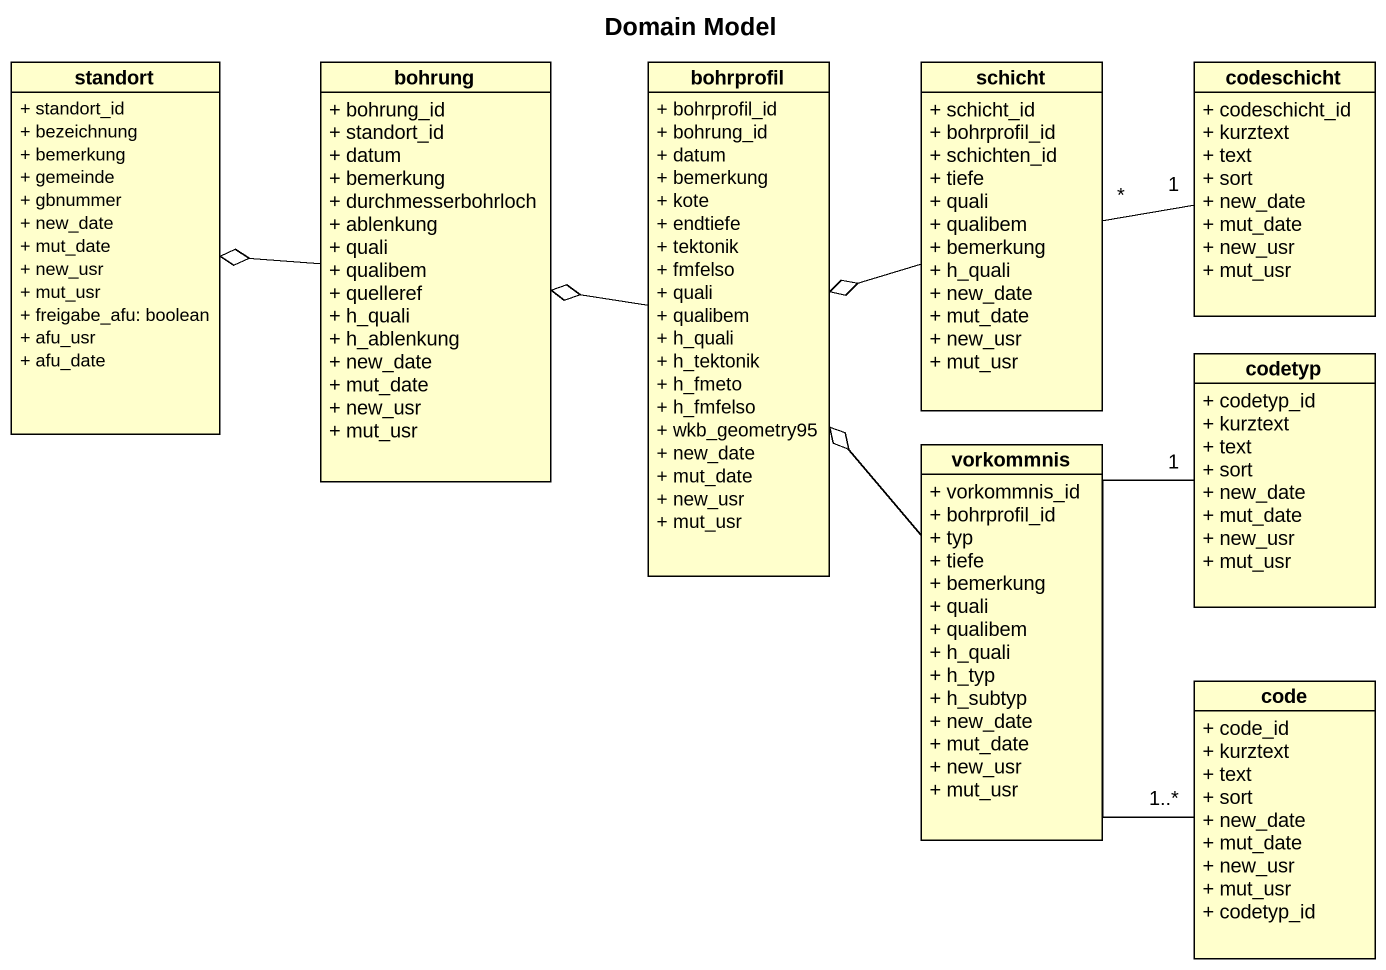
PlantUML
@startuml
title Domain Model
hide circle
hide empty members
skinparam classAttributeIconSize 0
class standort {
  + standort_id
  + bezeichnung
  + bemerkung
  + gemeinde
  + gbnummer
  + new_date
  + mut_date
  + new_usr
  + mut_usr
  + freigabe_afu: boolean
  + afu_usr
  + afu_date
}
class bohrung {
  + bohrung_id
  + standort_id
  + datum
  + bemerkung
  + durchmesserbohrloch
  + ablenkung
  + quali
  + qualibem
  + quelleref
  + h_quali
  + h_ablenkung
  + new_date
  + mut_date
  + new_usr
  + mut_usr
}
class bohrprofil {
  + bohrprofil_id
  + bohrung_id
  + datum
  + bemerkung
  + kote
  + endtiefe
  + tektonik
  + fmfelso
  + quali
  + qualibem
  + h_quali
  + h_tektonik
  + h_fmeto
  + h_fmfelso
  + wkb_geometry95
  + new_date
  + mut_date
  + new_usr
  + mut_usr
}
class schicht {
  + schicht_id
  + bohrprofil_id
  + schichten_id
  + tiefe
  + quali
  + qualibem
  + bemerkung
  + h_quali
  + new_date
  + mut_date
  + new_usr
  + mut_usr
}
class codeschicht {
  + codeschicht_id
  + kurztext
  + text
  + sort
  + new_date
  + mut_date
  + new_usr
  + mut_usr
}
class codetyp {
  + codetyp_id
  + kurztext
  + text
  + sort
  + new_date
  + mut_date
  + new_usr
  + mut_usr
}
class vorkommnis {
  + vorkommnis_id
  + bohrprofil_id
  + typ
  + tiefe
  + bemerkung
  + quali
  + qualibem
  + h_quali
  + h_typ
  + h_subtyp
  + new_date
  + mut_date
  + new_usr
  + mut_usr
}
class code {
  + code_id
  + kurztext
  + text
  + sort
  + new_date
  + mut_date
  + new_usr
  + mut_usr
  + codetyp_id
}
bohrung -left-o standort
bohrprofil -left-o bohrung
schicht -left-o bohrprofil
schicht "*" -right- "1" codeschicht
vorkommnis -up-o bohrprofil
code "1..*" -up- "1" codetyp
@enduml
